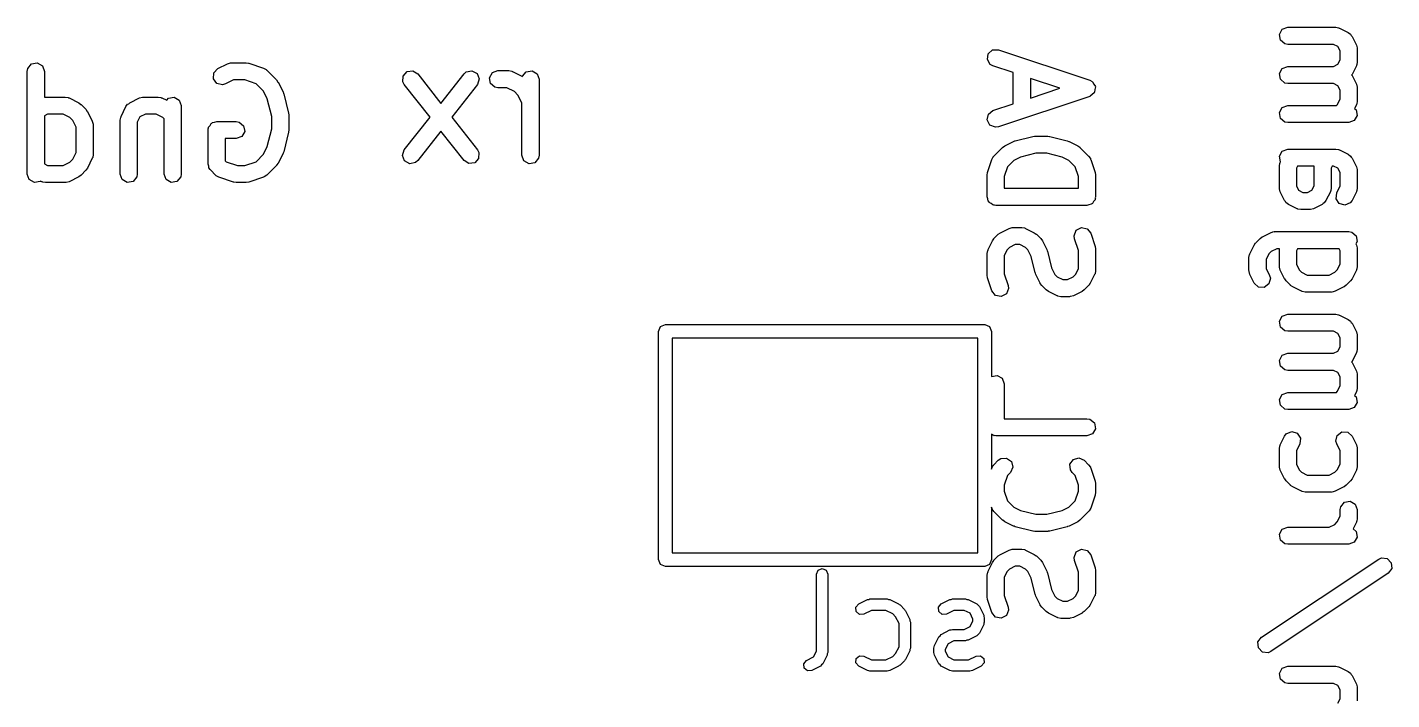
# Model space of a CAD drawing. Extents: x 128.4 to 153, y -58.4 to -34.5.
# Drawn here: x 128.37 to 140.34, y -51.79 to -45.89 of the extents above; entities that cross this region are included whole.
import ezdxf

# ---------------------------------------------------------------- set-up
doc = ezdxf.new("R2010")
doc.units = 0
doc.layers.add('BLACK', color=7, linetype='CONTINUOUS')

msp = doc.modelspace()

# ---------------------------------------------------------------- linework, layer by layer
at = {"layer": 'BLACK', "linetype": 'CONTINUOUS'}
for p, q in [((139.351, -45.9543), (139.376, -45.9099)), ((139.376, -45.9099), (139.425, -45.8923)), ((139.425, -45.8923), (139.844, -45.8923)), ((139.844, -45.8923), (139.869, -45.8968)), ((139.869, -45.8968), (139.873, -45.8997)), ((139.873, -45.8997), (139.877, -45.9002)), ((139.877, -45.9002), (139.953, -45.9383)), ((139.36, -46.0048), (139.351, -45.9543)), ((139.399, -46.0378), (139.36, -46.0048)), ((139.425, -46.0423), (139.399, -46.0378)), ((139.826, -46.0423), (139.425, -46.0423)), ((139.864, -46.0613), (139.826, -46.0423)), ((139.953, -45.9383), (139.974, -45.9538)), ((139.974, -45.9538), (139.979, -45.9641)), ((139.979, -45.9641), (139.987, -45.9719)), ((139.987, -45.9719), (140.025, -46.0481)), ((140.025, -46.0481), (140.033, -46.073)), ((136.79, -46.1746), (136.797, -46.1238)), ((136.797, -46.1238), (136.836, -46.0898)), ((136.836, -46.0898), (136.887, -46.0884)), ((136.887, -46.0884), (137.687, -46.3551)), ((139.883, -46.0993), (139.864, -46.0613)), ((139.883, -46.1782), (139.883, -46.0993)), ((140.033, -46.073), (140.032, -46.0774)), ((140.032, -46.0774), (140.033, -46.0816)), ((140.033, -46.0816), (140.033, -46.1959)), ((128.373, -46.2785), (128.377, -46.2528)), ((128.373, -47.1785), (128.373, -46.2785)), ((128.377, -46.2528), (128.41, -46.2135)), ((128.41, -46.2135), (128.461, -46.2046)), ((128.461, -46.2046), (128.505, -46.2302)), ((128.505, -46.2302), (128.523, -46.2785)), ((128.523, -46.2785), (128.523, -46.5046)), ((130.005, -46.3427), (130.008, -46.2915)), ((130.008, -46.2915), (130.043, -46.2542)), ((130.043, -46.2542), (130.129, -46.2114)), ((130.129, -46.2114), (130.154, -46.2039)), ((130.154, -46.2039), (130.158, -46.205)), ((130.158, -46.205), (130.162, -46.2035)), ((130.162, -46.2035), (130.291, -46.2035)), ((130.291, -46.2035), (130.313, -46.2073)), ((130.313, -46.2073), (130.314, -46.2073)), ((130.314, -46.2073), (130.443, -46.2502)), ((130.443, -46.2502), (130.466, -46.2626)), ((130.466, -46.2626), (130.468, -46.2664)), ((130.468, -46.2664), (130.472, -46.2683)), ((130.472, -46.2683), (130.558, -46.354)), ((131.667, -46.3192), (131.702, -46.281)), ((131.702, -46.281), (131.752, -46.2737)), ((131.752, -46.2737), (131.796, -46.3008)), ((132.202, -46.3008), (132.221, -46.2834)), ((132.221, -46.2834), (132.271, -46.2729)), ((132.271, -46.2729), (132.317, -46.2971)), ((132.425, -46.3341), (132.451, -46.2897)), ((132.451, -46.2897), (132.499, -46.2722)), ((132.499, -46.2722), (132.594, -46.2722)), ((132.594, -46.2722), (132.62, -46.2767)), ((132.62, -46.2767), (132.623, -46.2796)), ((132.623, -46.2796), (132.628, -46.2801)), ((132.628, -46.2801), (132.714, -46.3232)), ((132.714, -46.3215), (132.747, -46.2822)), ((132.747, -46.2822), (132.798, -46.2733)), ((132.798, -46.2733), (132.842, -46.2989)), ((136.816, -46.2183), (136.79, -46.1746)), ((136.839, -46.2307), (136.816, -46.2183)), ((137.017, -46.2898), (136.839, -46.2307)), ((137.017, -46.5626), (137.017, -46.2898)), ((139.351, -46.2971), (139.376, -46.2527)), ((139.376, -46.2527), (139.425, -46.2352)), ((139.425, -46.2352), (139.826, -46.2352)), ((139.826, -46.2352), (139.864, -46.2162)), ((139.864, -46.2162), (139.883, -46.1782)), ((140.025, -46.2294), (139.987, -46.3056)), ((140.026, -46.225), (140.025, -46.2294)), ((140.029, -46.2215), (140.026, -46.225)), ((140.033, -46.1959), (140.029, -46.2215)), ((130.035, -46.3839), (130.005, -46.3427)), ((130.085, -46.3958), (130.035, -46.3839)), ((130.11, -46.3884), (130.085, -46.3958)), ((130.18, -46.3535), (130.11, -46.3884)), ((130.279, -46.3535), (130.18, -46.3535)), ((130.379, -46.3869), (130.279, -46.3535)), ((130.443, -46.4515), (130.379, -46.3869)), ((130.558, -46.354), (130.571, -46.3724)), ((130.571, -46.3724), (130.572, -46.3735)), ((130.572, -46.3735), (130.615, -46.4592)), ((131.666, -46.3705), (131.667, -46.3192)), ((131.678, -46.3935), (131.666, -46.3705)), ((131.904, -46.6805), (131.678, -46.3935)), ((131.796, -46.3008), (131.999, -46.5591)), ((131.999, -46.5591), (132.202, -46.3008)), ((132.32, -46.3935), (132.094, -46.6805)), ((132.317, -46.2971), (132.336, -46.3447)), ((132.336, -46.3447), (132.32, -46.3935)), ((132.434, -46.3847), (132.425, -46.3341)), ((132.473, -46.4176), (132.434, -46.3847)), ((132.714, -46.3232), (132.714, -46.3215)), ((132.842, -46.2989), (132.86, -46.3472)), ((132.86, -46.3472), (132.86, -47.0138)), ((137.426, -46.4262), (137.167, -46.3398)), ((137.167, -46.3398), (137.167, -46.5126)), ((137.687, -46.3551), (137.71, -46.3675)), ((137.71, -46.3675), (137.711, -46.3693)), ((137.711, -46.3693), (137.713, -46.3701)), ((137.713, -46.3701), (137.724, -46.391)), ((137.724, -46.391), (137.737, -46.4112)), ((137.737, -46.4112), (137.736, -46.4133)), ((139.36, -46.3477), (139.351, -46.2971)), ((139.399, -46.3806), (139.36, -46.3477)), ((139.425, -46.3852), (139.399, -46.3806)), ((139.826, -46.3852), (139.425, -46.3852)), ((139.864, -46.4042), (139.826, -46.3852)), ((139.883, -46.4422), (139.864, -46.4042)), ((139.987, -46.3056), (139.983, -46.311)), ((139.983, -46.311), (139.987, -46.3147)), ((139.987, -46.3147), (140.025, -46.3909)), ((140.025, -46.3909), (140.033, -46.4159)), ((128.523, -46.5046), (128.525, -46.5039)), ((128.525, -46.5039), (128.529, -46.505)), ((128.529, -46.505), (128.534, -46.5035)), ((128.534, -46.5035), (128.705, -46.5035)), ((128.705, -46.5035), (128.731, -46.508)), ((128.731, -46.508), (128.734, -46.5109)), ((128.734, -46.5109), (128.739, -46.5114)), ((128.739, -46.5114), (128.824, -46.5542)), ((129.271, -46.5542), (129.357, -46.5114)), ((129.357, -46.5114), (129.382, -46.5039)), ((129.382, -46.5039), (129.386, -46.505)), ((129.386, -46.505), (129.391, -46.5035)), ((129.391, -46.5035), (129.519, -46.5035)), ((129.519, -46.5035), (129.545, -46.508)), ((129.545, -46.508), (129.548, -46.5109)), ((129.548, -46.5109), (129.553, -46.5114)), ((129.553, -46.5114), (129.595, -46.5323)), ((129.595, -46.5323), (129.61, -46.5135)), ((129.61, -46.5135), (129.661, -46.5046)), ((129.661, -46.5046), (129.705, -46.5302)), ((129.705, -46.5302), (129.723, -46.5785)), ((130.477, -46.5189), (130.443, -46.4515)), ((130.516, -46.6734), (130.477, -46.5189)), ((130.615, -46.4592), (130.619, -46.4716)), ((130.619, -46.4716), (130.621, -46.4746)), ((130.621, -46.4746), (130.663, -46.646)), ((132.499, -46.4222), (132.473, -46.4176)), ((132.576, -46.4222), (132.499, -46.4222)), ((132.645, -46.4564), (132.576, -46.4222)), ((132.675, -46.4868), (132.645, -46.4564)), ((132.71, -46.5553), (132.675, -46.4868)), ((137.687, -46.4974), (136.887, -46.764)), ((137.167, -46.5126), (137.426, -46.4262)), ((137.689, -46.496), (137.687, -46.4974)), ((137.691, -46.496), (137.689, -46.496)), ((137.708, -46.4802), (137.691, -46.496)), ((137.727, -46.4655), (137.708, -46.4802)), ((137.729, -46.4619), (137.727, -46.4634)), ((137.727, -46.4634), (137.727, -46.4655)), ((137.733, -46.4385), (137.729, -46.4619)), ((137.737, -46.4152), (137.733, -46.4385)), ((137.736, -46.4133), (137.737, -46.4152)), ((139.858, -46.5705), (139.883, -46.521)), ((139.883, -46.521), (139.883, -46.4422)), ((140.033, -46.4159), (140.032, -46.4202)), ((140.032, -46.4202), (140.033, -46.4245)), ((140.033, -46.4245), (140.033, -46.5387)), ((128.824, -46.5542), (128.842, -46.5676)), ((128.842, -46.5676), (128.844, -46.5683)), ((128.844, -46.5683), (128.887, -46.6111)), ((128.887, -46.6111), (128.899, -46.6295)), ((128.899, -46.6295), (128.901, -46.6306)), ((128.901, -46.6306), (128.943, -46.7163)), ((129.195, -46.6735), (129.238, -46.5878)), ((129.238, -46.5878), (129.253, -46.5669)), ((129.253, -46.5669), (129.264, -46.5624)), ((129.264, -46.5624), (129.271, -46.5542)), ((129.723, -46.5785), (129.723, -47.1785)), ((130.663, -46.646), (130.665, -46.6609)), ((132.71, -47.0138), (132.71, -46.5553)), ((136.799, -46.6536), (136.839, -46.6217)), ((136.839, -46.6217), (137.017, -46.5626)), ((139.351, -46.64), (139.376, -46.5956)), ((139.36, -46.6905), (139.351, -46.64)), ((139.376, -46.5956), (139.425, -46.578)), ((139.425, -46.578), (139.851, -46.578)), ((139.851, -46.578), (139.858, -46.5705)), ((140.025, -46.5723), (140.009, -46.604)), ((140.009, -46.604), (140.023, -46.6155)), ((140.023, -46.6155), (140.032, -46.6661)), ((140.026, -46.5678), (140.025, -46.5723)), ((140.029, -46.5644), (140.026, -46.5678)), ((140.033, -46.5387), (140.029, -46.5644)), ((128.551, -46.6535), (128.523, -46.6677)), ((128.523, -46.6677), (128.523, -47.0892)), ((128.687, -46.6535), (128.551, -46.6535)), ((128.746, -46.683), (128.687, -46.6535)), ((128.772, -46.7086), (128.746, -46.683)), ((128.801, -46.7676), (128.772, -46.7086)), ((128.801, -46.9893), (128.801, -46.7676)), ((128.943, -46.7163), (128.951, -46.7413)), ((128.951, -46.7413), (128.95, -46.7457)), ((128.95, -46.7457), (128.951, -46.7499)), ((128.951, -46.7499), (128.951, -47.007)), ((129.187, -46.707), (129.192, -46.6814)), ((129.187, -47.1785), (129.187, -46.707)), ((129.192, -46.6814), (129.195, -46.6779)), ((129.195, -46.6779), (129.195, -46.6735)), ((129.361, -46.6772), (129.337, -46.7247)), ((129.337, -46.7247), (129.337, -47.1785)), ((129.408, -46.6535), (129.361, -46.6772)), ((129.502, -46.6535), (129.408, -46.6535)), ((129.561, -46.683), (129.502, -46.6535)), ((129.573, -46.6952), (129.561, -46.683)), ((129.573, -47.1785), (129.573, -46.6952)), ((129.961, -46.7768), (129.963, -46.7671)), ((129.963, -46.7671), (129.976, -46.7522)), ((129.976, -46.7522), (129.985, -46.7353)), ((129.985, -46.7353), (129.992, -46.733)), ((129.992, -46.733), (129.996, -46.7278)), ((129.996, -46.7278), (130.015, -46.7244)), ((130.015, -46.7244), (130.034, -46.7177)), ((130.034, -46.7177), (130.205, -46.7177)), ((130.205, -46.7177), (130.231, -46.7223)), ((130.231, -46.7223), (130.27, -46.7552)), ((130.27, -46.7552), (130.279, -46.8058)), ((130.516, -46.7835), (130.516, -46.6734)), ((130.665, -46.6609), (130.666, -46.6642)), ((130.666, -46.6642), (130.666, -46.7927)), ((131.678, -46.9675), (131.904, -46.6805)), ((132.094, -46.6805), (132.32, -46.9675)), ((136.789, -46.7039), (136.799, -46.6536)), ((136.813, -46.749), (136.789, -46.7039)), ((136.861, -46.7679), (136.813, -46.749)), ((136.887, -46.764), (136.861, -46.7679)), ((139.399, -46.7235), (139.36, -46.6905)), ((139.425, -46.728), (139.399, -46.7235)), ((139.958, -46.728), (139.425, -46.728)), ((140.006, -46.7105), (139.958, -46.728)), ((140.032, -46.6661), (140.006, -46.7105)), ((129.959, -46.7927), (129.96, -46.783)), ((129.959, -47.0927), (129.959, -46.7927)), ((129.96, -46.7797), (129.961, -46.7768)), ((129.96, -46.783), (129.96, -46.7797)), ((130.205, -46.8677), (130.109, -46.8677)), ((130.109, -46.8677), (130.109, -47.0617)), ((130.253, -46.8502), (130.205, -46.8677)), ((130.279, -46.8058), (130.253, -46.8502)), ((130.477, -46.938), (130.516, -46.7835)), ((130.663, -46.8109), (130.621, -46.9824)), ((130.666, -46.7927), (130.663, -46.8075)), ((130.663, -46.8075), (130.663, -46.8109)), ((131.999, -46.8019), (131.796, -47.0602)), ((132.202, -47.0602), (131.999, -46.8019)), ((137.02, -46.8925), (137.032, -46.8888)), ((137.032, -46.8888), (137.035, -46.8868)), ((137.035, -46.8868), (137.188, -46.8487)), ((137.188, -46.8487), (137.203, -46.8476)), ((137.203, -46.8476), (137.206, -46.8465)), ((137.206, -46.8465), (137.32, -46.8465)), ((137.32, -46.8465), (137.335, -46.8491)), ((137.335, -46.8491), (137.338, -46.8487)), ((137.338, -46.8487), (137.491, -46.8868)), ((137.491, -46.8868), (137.503, -46.8921)), ((128.772, -47.0483), (128.801, -46.9893)), ((128.951, -47.007), (128.947, -47.0327)), ((130.379, -47.07), (130.443, -47.0055)), ((130.443, -47.0055), (130.477, -46.938)), ((130.615, -46.9977), (130.572, -47.0834)), ((130.621, -46.9824), (130.615, -46.9942)), ((130.615, -46.9942), (130.615, -46.9977)), ((131.662, -47.0162), (131.678, -46.9675)), ((132.32, -46.9675), (132.332, -46.9904)), ((132.332, -46.9904), (132.33, -47.0417)), ((136.848, -47.0208), (136.924, -46.9446)), ((136.924, -46.9446), (136.943, -46.9318)), ((136.943, -46.9318), (136.944, -46.9306)), ((136.944, -46.9306), (137.02, -46.8925)), ((137.215, -46.9965), (137.08, -47.0303)), ((137.311, -46.9965), (137.215, -46.9965)), ((137.446, -47.0303), (137.311, -46.9965)), ((137.503, -46.8921), (137.506, -46.8925)), ((137.506, -46.8925), (137.582, -46.9306)), ((137.582, -46.9306), (137.6, -46.9439)), ((137.6, -46.9439), (137.602, -46.9446)), ((137.602, -46.9446), (137.678, -47.0208)), ((139.351, -47.021), (139.376, -46.9765)), ((139.376, -46.9765), (139.425, -46.959)), ((139.425, -46.959), (139.844, -46.959)), ((139.844, -46.959), (139.869, -46.9635)), ((139.869, -46.9635), (139.873, -46.9664)), ((139.873, -46.9664), (139.877, -46.9669)), ((139.877, -46.9669), (139.953, -47.005)), ((139.953, -47.005), (139.974, -47.0205)), ((128.523, -47.0892), (128.551, -47.1035)), ((128.551, -47.1035), (128.687, -47.1035)), ((128.687, -47.1035), (128.746, -47.074)), ((128.746, -47.074), (128.772, -47.0483)), ((128.901, -47.1263), (128.887, -47.1443)), ((128.943, -47.0406), (128.901, -47.1263)), ((128.944, -47.0361), (128.943, -47.0406)), ((128.947, -47.0327), (128.944, -47.0361)), ((129.964, -47.1081), (129.959, -47.0927)), ((129.966, -47.1244), (129.964, -47.1081)), ((129.975, -47.1379), (129.966, -47.1244)), ((130.109, -47.0617), (130.117, -47.07)), ((130.117, -47.07), (130.217, -47.1035)), ((130.217, -47.1035), (130.279, -47.1035)), ((130.279, -47.1035), (130.379, -47.07)), ((130.558, -47.1029), (130.472, -47.1886)), ((130.559, -47.1014), (130.558, -47.1029)), ((130.572, -47.0834), (130.559, -47.1014)), ((131.681, -47.0639), (131.662, -47.0162)), ((131.726, -47.0881), (131.681, -47.0639)), ((131.777, -47.0775), (131.726, -47.0881)), ((131.796, -47.0602), (131.777, -47.0775)), ((132.245, -47.0872), (132.202, -47.0602)), ((132.296, -47.0799), (132.245, -47.0872)), ((132.33, -47.0417), (132.296, -47.0799)), ((132.727, -47.062), (132.71, -47.0138)), ((132.772, -47.0877), (132.727, -47.062)), ((132.822, -47.0788), (132.772, -47.0877)), ((132.855, -47.0395), (132.822, -47.0788)), ((132.86, -47.0138), (132.855, -47.0395)), ((136.792, -47.1644), (136.83, -47.0501)), ((136.83, -47.0501), (136.842, -47.0272)), ((136.842, -47.0272), (136.846, -47.0249)), ((136.846, -47.0249), (136.848, -47.0208)), ((136.967, -47.1143), (136.938, -47.2003)), ((137.022, -47.0593), (136.967, -47.1143)), ((137.08, -47.0303), (137.022, -47.0593)), ((137.504, -47.0593), (137.446, -47.0303)), ((137.559, -47.1143), (137.504, -47.0593)), ((137.588, -47.2003), (137.559, -47.1143)), ((137.678, -47.0208), (137.693, -47.0421)), ((137.693, -47.0421), (137.693, -47.0466)), ((137.693, -47.0466), (137.696, -47.0501)), ((137.696, -47.0501), (137.734, -47.1644)), ((139.35, -47.1102), (139.354, -47.0845)), ((139.35, -47.3006), (139.35, -47.1102)), ((139.36, -47.0715), (139.351, -47.021)), ((139.354, -47.0845), (139.357, -47.0811)), ((139.357, -47.0811), (139.358, -47.0766)), ((139.358, -47.0766), (139.36, -47.0717)), ((139.36, -47.0717), (139.36, -47.0715)), ((139.509, -47.109), (139.5, -47.1279)), ((139.5, -47.1279), (139.5, -47.2829)), ((139.655, -47.109), (139.509, -47.109)), ((139.654, -47.1102), (139.655, -47.109)), ((139.654, -47.2829), (139.654, -47.1102)), ((139.814, -47.109), (139.804, -47.1279)), ((139.804, -47.1279), (139.804, -47.3006)), ((139.826, -47.109), (139.814, -47.109)), ((139.864, -47.128), (139.826, -47.109)), ((139.883, -47.166), (139.864, -47.128)), ((139.974, -47.0205), (139.979, -47.0308)), ((139.979, -47.0308), (139.987, -47.0385)), ((139.987, -47.0385), (140.025, -47.1147)), ((140.025, -47.1147), (140.033, -47.1397)), ((128.39, -47.2267), (128.373, -47.1785)), ((128.435, -47.2523), (128.39, -47.2267)), ((128.485, -47.2434), (128.435, -47.2523)), ((128.488, -47.2397), (128.485, -47.2434)), ((128.5, -47.2455), (128.488, -47.2397)), ((128.504, -47.2461), (128.5, -47.2455)), ((128.508, -47.2489), (128.504, -47.2461)), ((128.534, -47.2535), (128.508, -47.2489)), ((128.739, -47.2455), (128.714, -47.253)), ((128.824, -47.2027), (128.739, -47.2455)), ((128.825, -47.2015), (128.824, -47.2027)), ((128.844, -47.1886), (128.825, -47.2015)), ((128.887, -47.1458), (128.844, -47.1886)), ((128.887, -47.1443), (128.887, -47.1458)), ((129.205, -47.2267), (129.187, -47.1785)), ((129.249, -47.2523), (129.205, -47.2267)), ((129.3, -47.2434), (129.249, -47.2523)), ((129.333, -47.2041), (129.3, -47.2434)), ((129.337, -47.1785), (129.333, -47.2041)), ((129.59, -47.2267), (129.573, -47.1785)), ((129.635, -47.2523), (129.59, -47.2267)), ((129.685, -47.2434), (129.635, -47.2523)), ((129.718, -47.2041), (129.685, -47.2434)), ((129.723, -47.1785), (129.718, -47.2041)), ((129.976, -47.141), (129.975, -47.1379)), ((129.978, -47.142), (129.976, -47.141)), ((129.981, -47.1458), (129.978, -47.142)), ((130.023, -47.1886), (129.981, -47.1458)), ((130.027, -47.1905), (130.023, -47.1886)), ((130.03, -47.1943), (130.027, -47.1905)), ((130.053, -47.2068), (130.03, -47.1943)), ((130.181, -47.2496), (130.053, -47.2068)), ((130.183, -47.2496), (130.181, -47.2496)), ((130.205, -47.2535), (130.183, -47.2496)), ((130.314, -47.2496), (130.292, -47.2529)), ((130.443, -47.2068), (130.314, -47.2496)), ((130.446, -47.204), (130.443, -47.2068)), ((130.451, -47.2036), (130.446, -47.204)), ((130.472, -47.1886), (130.451, -47.2036)), ((136.788, -47.1881), (136.792, -47.166)), ((136.788, -47.3786), (136.788, -47.1881)), ((136.792, -47.166), (136.792, -47.1644)), ((136.938, -47.2003), (136.938, -47.3036)), ((137.588, -47.3036), (137.588, -47.2003)), ((137.734, -47.1644), (137.738, -47.1866)), ((137.738, -47.1866), (137.738, -47.1881)), ((137.738, -47.1881), (137.738, -47.3786)), ((139.883, -47.2829), (139.883, -47.166)), ((140.033, -47.1397), (140.032, -47.1441)), ((140.032, -47.1441), (140.033, -47.1483)), ((140.033, -47.1483), (140.033, -47.3006)), ((128.705, -47.2535), (128.534, -47.2535)), ((128.709, -47.2519), (128.705, -47.2535)), ((128.714, -47.253), (128.709, -47.2519)), ((130.291, -47.2535), (130.205, -47.2535)), ((130.292, -47.2529), (130.291, -47.2535)), ((136.938, -47.3036), (137.588, -47.3036)), ((139.351, -47.3049), (139.35, -47.3006)), ((139.35, -47.3092), (139.351, -47.3049)), ((139.358, -47.3342), (139.35, -47.3092)), ((139.396, -47.4104), (139.358, -47.3342)), ((139.5, -47.2829), (139.519, -47.3209)), ((139.519, -47.3209), (139.557, -47.3399)), ((139.557, -47.3399), (139.597, -47.3399)), ((139.597, -47.3399), (139.635, -47.3209)), ((139.635, -47.3209), (139.654, -47.2829)), ((139.797, -47.3342), (139.758, -47.4104)), ((139.8, -47.3263), (139.797, -47.3297)), ((139.797, -47.3297), (139.797, -47.3342)), ((139.804, -47.3006), (139.8, -47.3263)), ((139.847, -47.3943), (139.853, -47.3433)), ((139.853, -47.3433), (139.883, -47.2829)), ((140.025, -47.3342), (139.987, -47.4104)), ((140.026, -47.3297), (140.025, -47.3342)), ((140.029, -47.3263), (140.026, -47.3297)), ((140.033, -47.3006), (140.029, -47.3263)), ((136.795, -47.3969), (136.788, -47.3786)), ((136.798, -47.4161), (136.795, -47.3969)), ((136.803, -47.4204), (136.798, -47.4161)), ((136.806, -47.4268), (136.803, -47.4204)), ((136.823, -47.4365), (136.806, -47.4268)), ((136.837, -47.4491), (136.823, -47.4365)), ((136.847, -47.4508), (136.837, -47.4491)), ((136.85, -47.4525), (136.847, -47.4508)), ((136.853, -47.4519), (136.85, -47.4525)), ((136.863, -47.4536), (136.853, -47.4519)), ((137.663, -47.4536), (136.863, -47.4536)), ((137.681, -47.4469), (137.663, -47.4536)), ((137.701, -47.4436), (137.681, -47.4469)), ((137.705, -47.4384), (137.701, -47.4436)), ((137.711, -47.4361), (137.705, -47.4384)), ((137.721, -47.4192), (137.711, -47.4361)), ((137.734, -47.4043), (137.721, -47.4192)), ((137.735, -47.3945), (137.734, -47.4043)), ((137.737, -47.3916), (137.735, -47.3945)), ((137.738, -47.3786), (137.736, -47.3883)), ((137.736, -47.3883), (137.737, -47.3916)), ((139.404, -47.4181), (139.396, -47.4104)), ((139.408, -47.4284), (139.404, -47.4181)), ((139.429, -47.4439), (139.408, -47.4284)), ((139.505, -47.482), (139.429, -47.4439)), ((139.51, -47.4825), (139.505, -47.482)), ((139.513, -47.4854), (139.51, -47.4825)), ((139.539, -47.4899), (139.513, -47.4854)), ((139.619, -47.4884), (139.615, -47.4899)), ((139.624, -47.4894), (139.619, -47.4884)), ((139.649, -47.482), (139.624, -47.4894)), ((139.725, -47.4439), (139.649, -47.482)), ((139.733, -47.4358), (139.725, -47.4439)), ((139.743, -47.4313), (139.733, -47.4358)), ((139.758, -47.4104), (139.743, -47.4313)), ((139.875, -47.4371), (139.847, -47.3943)), ((139.924, -47.4517), (139.875, -47.4371)), ((139.972, -47.4313), (139.924, -47.4517)), ((139.987, -47.4104), (139.972, -47.4313)), ((139.615, -47.4899), (139.539, -47.4899)), ((136.848, -47.7446), (136.886, -47.7065)), ((136.886, -47.7065), (136.905, -47.6937)), ((136.905, -47.6937), (136.906, -47.6925)), ((136.906, -47.6925), (136.982, -47.6544)), ((136.982, -47.6544), (137.007, -47.6469)), ((137.007, -47.6469), (137.011, -47.648)), ((137.011, -47.648), (137.015, -47.6465)), ((137.015, -47.6465), (137.092, -47.6465)), ((137.092, -47.6465), (137.117, -47.651)), ((137.117, -47.651), (137.121, -47.6539)), ((137.121, -47.6539), (137.125, -47.6544)), ((137.125, -47.6544), (137.201, -47.6925)), ((137.201, -47.6925), (137.219, -47.7058)), ((137.219, -47.7058), (137.221, -47.7065)), ((137.221, -47.7065), (137.259, -47.7446)), ((137.55, -47.7194), (137.569, -47.6717)), ((137.554, -47.7452), (137.55, -47.7194)), ((137.569, -47.6717), (137.614, -47.6473)), ((137.614, -47.6473), (137.664, -47.6576)), ((137.664, -47.6576), (137.696, -47.6977)), ((137.696, -47.6977), (137.734, -47.812)), ((139.201, -47.7288), (139.277, -47.6907)), ((139.277, -47.6907), (139.302, -47.6833)), ((139.302, -47.6833), (139.306, -47.6843)), ((139.306, -47.6843), (139.31, -47.6828)), ((139.31, -47.6828), (139.958, -47.6828)), ((139.958, -47.6828), (139.984, -47.6873)), ((139.984, -47.6873), (140.023, -47.7203)), ((140.023, -47.7203), (140.032, -47.7708)), ((136.793, -47.8482), (136.796, -47.8447)), ((136.796, -47.8403), (136.834, -47.7641)), ((136.796, -47.8447), (136.796, -47.8403)), ((136.834, -47.7641), (136.847, -47.7461)), ((136.847, -47.7461), (136.848, -47.7446)), ((136.963, -47.8421), (136.938, -47.8915)), ((136.984, -47.8212), (136.963, -47.8421)), ((137.033, -47.7965), (136.984, -47.8212)), ((137.074, -47.7965), (137.033, -47.7965)), ((137.123, -47.8212), (137.074, -47.7965)), ((137.144, -47.8421), (137.123, -47.8212)), ((137.173, -47.9), (137.144, -47.8421)), ((137.259, -47.7446), (137.272, -47.763)), ((137.272, -47.763), (137.273, -47.7641)), ((137.273, -47.7641), (137.311, -47.8403)), ((137.311, -47.8403), (137.315, -47.8527)), ((137.588, -47.8479), (137.554, -47.7452)), ((137.588, -48.0085), (137.588, -47.8479)), ((137.734, -47.812), (137.738, -47.8342)), ((137.738, -47.8342), (137.738, -47.8357)), ((137.738, -47.8357), (137.738, -48.0262)), ((139.091, -47.8766), (139.129, -47.8004)), ((139.129, -47.8004), (139.142, -47.7824)), ((139.142, -47.7824), (139.143, -47.7809)), ((139.143, -47.7809), (139.181, -47.7429)), ((139.181, -47.7429), (139.2, -47.73)), ((139.2, -47.73), (139.201, -47.7288)), ((139.328, -47.8328), (139.279, -47.8575)), ((139.35, -47.8328), (139.328, -47.8328)), ((139.35, -47.834), (139.35, -47.8328)), ((139.35, -47.9864), (139.35, -47.834)), ((139.509, -47.8328), (139.5, -47.8517)), ((139.874, -47.8328), (139.509, -47.8328)), ((139.883, -47.8517), (139.874, -47.8328)), ((140.032, -47.7708), (140.02, -47.7909)), ((140.02, -47.7909), (140.025, -47.8004)), ((140.025, -47.8004), (140.033, -47.8254)), ((140.033, -47.8254), (140.032, -47.8298)), ((140.032, -47.8298), (140.033, -47.834)), ((140.033, -47.834), (140.033, -47.9864)), ((136.788, -47.8738), (136.793, -47.8482)), ((136.788, -48.0643), (136.788, -47.8738)), ((136.938, -47.8915), (136.938, -48.0521)), ((137.209, -48.0444), (137.173, -47.9)), ((137.315, -47.8527), (137.317, -47.8556)), ((137.317, -47.8556), (137.353, -48)), ((139.083, -47.9102), (139.088, -47.8845)), ((139.083, -48.0245), (139.083, -47.9102)), ((139.088, -47.8845), (139.09, -47.8811)), ((139.09, -47.8811), (139.091, -47.8766)), ((139.258, -47.8784), (139.233, -47.9279)), ((139.233, -47.9279), (139.233, -48.0068)), ((139.279, -47.8575), (139.258, -47.8784)), ((139.5, -47.8517), (139.5, -47.9687)), ((139.883, -47.9687), (139.883, -47.8517)), ((136.789, -48.0659), (136.788, -48.0643)), ((136.792, -48.088), (136.789, -48.0659)), ((136.938, -48.0521), (136.972, -48.1549)), ((137.211, -48.0474), (137.209, -48.0444)), ((137.215, -48.0598), (137.211, -48.0474)), ((137.253, -48.136), (137.215, -48.0598)), ((137.353, -48), (137.382, -48.058)), ((137.382, -48.058), (137.403, -48.0789)), ((137.403, -48.0789), (137.452, -48.1036)), ((137.493, -48.1036), (137.542, -48.0789)), ((137.542, -48.0789), (137.563, -48.058)), ((137.563, -48.058), (137.588, -48.0085)), ((137.73, -48.0598), (137.692, -48.136)), ((137.731, -48.0553), (137.73, -48.0598)), ((137.734, -48.0519), (137.731, -48.0553)), ((137.738, -48.0262), (137.734, -48.0519)), ((139.085, -48.0287), (139.083, -48.0245)), ((139.084, -48.033), (139.085, -48.0287)), ((139.091, -48.058), (139.084, -48.033)), ((139.129, -48.1342), (139.091, -48.058)), ((139.233, -48.0068), (139.263, -48.0671)), ((139.263, -48.0671), (139.271, -48.0921)), ((139.351, -47.9906), (139.35, -47.9864)), ((139.35, -47.9949), (139.351, -47.9906)), ((139.358, -48.0199), (139.35, -47.9949)), ((139.396, -48.0961), (139.358, -48.0199)), ((139.5, -47.9687), (139.524, -48.0181)), ((139.524, -48.0181), (139.545, -48.039)), ((139.545, -48.039), (139.595, -48.0637)), ((139.595, -48.0637), (139.788, -48.0637)), ((139.788, -48.0637), (139.837, -48.039)), ((139.837, -48.039), (139.858, -48.0181)), ((139.858, -48.0181), (139.883, -47.9687)), ((140.025, -48.0199), (139.987, -48.0961)), ((140.026, -48.0155), (140.025, -48.0199)), ((140.029, -48.012), (140.026, -48.0155)), ((140.033, -47.9864), (140.029, -48.012)), ((136.83, -48.2023), (136.792, -48.088)), ((136.862, -48.2425), (136.83, -48.2023)), ((136.976, -48.1806), (136.957, -48.2284)), ((136.972, -48.1549), (136.976, -48.1806)), ((137.254, -48.1371), (137.253, -48.136)), ((137.267, -48.1554), (137.254, -48.1371)), ((137.305, -48.1935), (137.267, -48.1554)), ((137.307, -48.1942), (137.305, -48.1935)), ((137.325, -48.2076), (137.307, -48.1942)), ((137.452, -48.1036), (137.493, -48.1036)), ((137.622, -48.2064), (137.62, -48.2076)), ((137.64, -48.1935), (137.622, -48.2064)), ((137.678, -48.1554), (137.64, -48.1935)), ((137.679, -48.154), (137.678, -48.1554)), ((137.692, -48.136), (137.679, -48.154)), ((139.166, -48.1695), (139.129, -48.1342)), ((139.218, -48.1725), (139.166, -48.1695)), ((139.259, -48.142), (139.218, -48.1725)), ((139.271, -48.0921), (139.259, -48.142)), ((139.397, -48.0972), (139.396, -48.0961)), ((139.41, -48.1156), (139.397, -48.0972)), ((139.448, -48.1537), (139.41, -48.1156)), ((139.449, -48.1544), (139.448, -48.1537)), ((139.467, -48.1677), (139.449, -48.1544)), ((139.544, -48.2058), (139.467, -48.1677)), ((139.548, -48.2063), (139.544, -48.2058)), ((139.551, -48.2092), (139.548, -48.2063)), ((139.839, -48.2058), (139.814, -48.2133)), ((139.915, -48.1677), (139.839, -48.2058)), ((139.917, -48.1665), (139.915, -48.1677)), ((139.935, -48.1537), (139.917, -48.1665)), ((139.973, -48.1156), (139.935, -48.1537)), ((139.974, -48.1141), (139.973, -48.1156)), ((139.987, -48.0961), (139.974, -48.1141)), ((136.912, -48.2528), (136.862, -48.2425)), ((136.957, -48.2284), (136.912, -48.2528)), ((137.401, -48.2457), (137.325, -48.2076)), ((137.405, -48.2462), (137.401, -48.2457)), ((137.409, -48.2491), (137.405, -48.2462)), ((137.435, -48.2536), (137.409, -48.2491)), ((137.511, -48.2536), (137.435, -48.2536)), ((137.515, -48.2521), (137.511, -48.2536)), ((137.519, -48.2531), (137.515, -48.2521)), ((137.544, -48.2457), (137.519, -48.2531)), ((137.62, -48.2076), (137.544, -48.2457)), ((139.577, -48.2137), (139.551, -48.2092)), ((139.806, -48.2137), (139.577, -48.2137)), ((139.81, -48.2122), (139.806, -48.2137)), ((139.814, -48.2133), (139.81, -48.2122)), ((139.351, -48.4686), (139.376, -48.4241)), ((139.376, -48.4241), (139.425, -48.4066)), ((139.425, -48.4066), (139.844, -48.4066)), ((139.844, -48.4066), (139.869, -48.4111)), ((139.869, -48.4111), (139.873, -48.414)), ((139.873, -48.414), (139.877, -48.4145)), ((139.877, -48.4145), (139.953, -48.4526)), ((133.907, -48.557), (133.925, -48.5146)), ((133.907, -50.557), (133.907, -48.557)), ((133.925, -48.5146), (133.967, -48.497)), ((133.967, -48.497), (136.767, -48.497)), ((136.767, -48.497), (136.809, -48.5146)), ((136.809, -48.5146), (136.827, -48.557)), ((136.827, -48.557), (136.827, -48.9515)), ((139.36, -48.5191), (139.351, -48.4686)), ((139.399, -48.5521), (139.36, -48.5191)), ((139.425, -48.5566), (139.399, -48.5521)), ((139.826, -48.5566), (139.425, -48.5566)), ((139.864, -48.5756), (139.826, -48.5566)), ((139.953, -48.4526), (139.974, -48.4681)), ((139.974, -48.4681), (139.979, -48.4784)), ((139.979, -48.4784), (139.987, -48.4862)), ((139.987, -48.4862), (140.025, -48.5623)), ((140.025, -48.5623), (140.033, -48.5873)), ((134.027, -48.617), (134.027, -50.497)), ((136.707, -48.617), (134.027, -48.617)), ((136.707, -50.497), (136.707, -48.617)), ((139.883, -48.6136), (139.864, -48.5756)), ((139.883, -48.6925), (139.883, -48.6136)), ((140.033, -48.5873), (140.032, -48.5917)), ((140.032, -48.5917), (140.033, -48.5959)), ((140.033, -48.5959), (140.033, -48.7102)), ((139.351, -48.8114), (139.376, -48.767)), ((139.376, -48.767), (139.425, -48.7495)), ((139.425, -48.7495), (139.826, -48.7495)), ((139.826, -48.7495), (139.864, -48.7305)), ((139.864, -48.7305), (139.883, -48.6925)), ((140.025, -48.7437), (139.987, -48.8199)), ((140.026, -48.7393), (140.025, -48.7437)), ((140.029, -48.7358), (140.026, -48.7393)), ((140.033, -48.7102), (140.029, -48.7358)), ((139.36, -48.862), (139.351, -48.8114)), ((139.399, -48.8949), (139.36, -48.862)), ((139.425, -48.8995), (139.399, -48.8949)), ((139.826, -48.8995), (139.425, -48.8995)), ((139.864, -48.9185), (139.826, -48.8995)), ((139.883, -48.9564), (139.864, -48.9185)), ((139.987, -48.8199), (139.983, -48.8253)), ((139.983, -48.8253), (139.987, -48.829)), ((139.987, -48.829), (140.025, -48.9052)), ((140.025, -48.9052), (140.033, -48.9302)), ((136.827, -48.9515), (136.876, -48.9428)), ((136.876, -48.9428), (136.921, -48.9685)), ((136.921, -48.9685), (136.938, -49.0167)), ((136.938, -49.0167), (136.938, -49.3226)), ((139.858, -49.0848), (139.883, -49.0353)), ((139.883, -49.0353), (139.883, -48.9564)), ((140.033, -48.9302), (140.032, -48.9345)), ((140.032, -48.9345), (140.033, -48.9387)), ((140.033, -48.9387), (140.033, -49.053)), ((139.351, -49.1543), (139.376, -49.1099)), ((139.36, -49.2048), (139.351, -49.1543)), ((139.376, -49.1099), (139.425, -49.0923)), ((139.425, -49.0923), (139.851, -49.0923)), ((139.851, -49.0923), (139.858, -49.0848)), ((140.025, -49.0866), (140.009, -49.1183)), ((140.009, -49.1183), (140.023, -49.1298)), ((140.023, -49.1298), (140.032, -49.1803)), ((140.026, -49.0821), (140.025, -49.0866)), ((140.029, -49.0787), (140.026, -49.0821)), ((140.033, -49.053), (140.029, -49.0787)), ((139.399, -49.2378), (139.36, -49.2048)), ((139.425, -49.2423), (139.399, -49.2378)), ((139.958, -49.2423), (139.425, -49.2423)), ((140.006, -49.2248), (139.958, -49.2423)), ((140.032, -49.1803), (140.006, -49.2248)), ((136.938, -49.3226), (137.663, -49.3226)), ((137.663, -49.3226), (137.689, -49.3272)), ((137.689, -49.3272), (137.728, -49.3601)), ((137.728, -49.3601), (137.737, -49.4107)), ((136.837, -49.4681), (136.827, -49.4594)), ((136.827, -49.4594), (136.827, -49.764)), ((136.847, -49.4698), (136.837, -49.4681)), ((136.85, -49.4715), (136.847, -49.4698)), ((136.853, -49.4709), (136.85, -49.4715)), ((136.863, -49.4726), (136.853, -49.4709)), ((137.663, -49.4726), (136.863, -49.4726)), ((137.711, -49.4551), (137.663, -49.4726)), ((137.737, -49.4107), (137.711, -49.4551)), ((139.358, -49.5528), (139.396, -49.4766)), ((139.396, -49.4766), (139.411, -49.4557)), ((139.411, -49.4557), (139.458, -49.4353)), ((139.458, -49.4353), (139.507, -49.4499)), ((139.507, -49.4499), (139.536, -49.4927)), ((139.536, -49.4927), (139.53, -49.5437)), ((139.845, -49.5187), (139.857, -49.4688)), ((139.853, -49.5437), (139.845, -49.5187)), ((139.857, -49.4688), (139.899, -49.4383)), ((139.899, -49.4383), (139.95, -49.4414)), ((139.95, -49.4414), (139.987, -49.4766)), ((139.987, -49.4766), (140.025, -49.5528)), ((139.35, -49.5864), (139.354, -49.5607)), ((139.35, -49.7387), (139.35, -49.5864)), ((139.354, -49.5607), (139.357, -49.5573)), ((139.357, -49.5573), (139.358, -49.5528)), ((139.53, -49.5437), (139.5, -49.6041)), ((139.5, -49.6041), (139.5, -49.721)), ((139.883, -49.6041), (139.853, -49.5437)), ((139.883, -49.721), (139.883, -49.6041)), ((140.025, -49.5528), (140.033, -49.5778)), ((140.033, -49.5778), (140.032, -49.5821)), ((140.032, -49.5821), (140.033, -49.5864)), ((140.033, -49.5864), (140.033, -49.7387)), ((136.827, -49.764), (136.83, -49.7549)), ((136.83, -49.7549), (136.842, -49.732)), ((136.842, -49.732), (136.846, -49.7296)), ((136.846, -49.7296), (136.848, -49.7256)), ((136.848, -49.7256), (136.886, -49.6875)), ((136.886, -49.6875), (136.908, -49.6725)), ((136.908, -49.6725), (136.959, -49.6681)), ((136.959, -49.6681), (137.001, -49.6975)), ((137.014, -49.747), (136.992, -49.7935)), ((137.001, -49.6975), (137.014, -49.747)), ((137.514, -49.7211), (137.544, -49.6791)), ((137.519, -49.7722), (137.514, -49.7211)), ((137.544, -49.6791), (137.593, -49.6658)), ((137.593, -49.6658), (137.64, -49.6875)), ((137.64, -49.6875), (137.678, -49.7256)), ((137.678, -49.7256), (137.693, -49.7469)), ((137.693, -49.7469), (137.693, -49.7514)), ((137.693, -49.7514), (137.696, -49.7549)), ((137.696, -49.7549), (137.734, -49.8692)), ((139.351, -49.743), (139.35, -49.7387)), ((139.35, -49.7473), (139.351, -49.743)), ((139.358, -49.7723), (139.35, -49.7473)), ((139.5, -49.721), (139.524, -49.7705)), ((139.858, -49.7705), (139.883, -49.721)), ((140.033, -49.7387), (140.029, -49.7644)), ((136.967, -49.8191), (136.938, -49.9051)), ((136.992, -49.7935), (136.967, -49.8191)), ((137.534, -49.7935), (137.519, -49.7722)), ((137.559, -49.8191), (137.534, -49.7935)), ((137.588, -49.9051), (137.559, -49.8191)), ((137.734, -49.8692), (137.738, -49.8913)), ((139.396, -49.8485), (139.358, -49.7723)), ((139.397, -49.8496), (139.396, -49.8485)), ((139.41, -49.868), (139.397, -49.8496)), ((139.448, -49.9061), (139.41, -49.868)), ((139.524, -49.7705), (139.545, -49.7914)), ((139.545, -49.7914), (139.595, -49.8161)), ((139.595, -49.8161), (139.788, -49.8161)), ((139.788, -49.8161), (139.837, -49.7914)), ((139.837, -49.7914), (139.858, -49.7705)), ((139.973, -49.868), (139.935, -49.9061)), ((139.974, -49.8665), (139.973, -49.868)), ((139.987, -49.8485), (139.974, -49.8665)), ((140.025, -49.7723), (139.987, -49.8485)), ((140.026, -49.7678), (140.025, -49.7723)), ((140.029, -49.7644), (140.026, -49.7678)), ((136.938, -49.9051), (136.938, -49.9569)), ((136.938, -49.9569), (136.967, -50.0428)), ((137.559, -50.0428), (137.588, -49.9569)), ((137.588, -49.9569), (137.588, -49.9051)), ((137.734, -49.9928), (137.696, -50.1071)), ((137.738, -49.9691), (137.734, -49.9912)), ((137.734, -49.9912), (137.734, -49.9928)), ((137.738, -49.8913), (137.738, -49.8929)), ((137.738, -49.8929), (137.738, -49.9691)), ((139.449, -49.9068), (139.448, -49.9061)), ((139.467, -49.9201), (139.449, -49.9068)), ((139.544, -49.9582), (139.467, -49.9201)), ((139.548, -49.9587), (139.544, -49.9582)), ((139.551, -49.9616), (139.548, -49.9587)), ((139.577, -49.9661), (139.551, -49.9616)), ((139.806, -49.9661), (139.577, -49.9661)), ((139.81, -49.9646), (139.806, -49.9661)), ((139.814, -49.9656), (139.81, -49.9646)), ((139.839, -49.9582), (139.814, -49.9656)), ((139.915, -49.9201), (139.839, -49.9582)), ((139.917, -49.9189), (139.915, -49.9201)), ((139.935, -49.9061), (139.917, -49.9189)), ((136.83, -50.1071), (136.827, -50.0979)), ((136.827, -50.0979), (136.827, -50.557)), ((136.833, -50.1106), (136.83, -50.1071)), ((136.833, -50.1151), (136.833, -50.1106)), ((136.848, -50.1364), (136.833, -50.1151)), ((136.967, -50.0428), (137.022, -50.0979)), ((137.022, -50.0979), (137.08, -50.1269)), ((137.446, -50.1269), (137.504, -50.0979)), ((137.504, -50.0979), (137.559, -50.0428)), ((137.696, -50.1071), (137.684, -50.13)), ((139.883, -50.1197), (139.888, -50.094)), ((139.883, -50.1782), (139.883, -50.1197)), ((139.888, -50.094), (139.921, -50.0547)), ((139.921, -50.0547), (139.971, -50.0458)), ((139.971, -50.0458), (140.015, -50.0715)), ((140.015, -50.0715), (140.033, -50.1197)), ((140.033, -50.1197), (140.033, -50.1959)), ((136.924, -50.2126), (136.848, -50.1364)), ((136.926, -50.2133), (136.924, -50.2126)), ((136.944, -50.2266), (136.926, -50.2133)), ((137.02, -50.2647), (136.944, -50.2266)), ((137.08, -50.1269), (137.215, -50.1607)), ((137.215, -50.1607), (137.311, -50.1607)), ((137.311, -50.1607), (137.446, -50.1269)), ((137.582, -50.2266), (137.506, -50.2647)), ((137.583, -50.2254), (137.582, -50.2266)), ((137.602, -50.2126), (137.583, -50.2254)), ((137.678, -50.1364), (137.602, -50.2126)), ((137.68, -50.1323), (137.678, -50.1364)), ((137.684, -50.13), (137.68, -50.1323)), ((139.837, -50.2485), (139.858, -50.2276)), ((139.858, -50.2276), (139.883, -50.1782)), ((140.025, -50.2294), (139.996, -50.288)), ((140.026, -50.225), (140.025, -50.2294)), ((140.029, -50.2215), (140.026, -50.225)), ((140.033, -50.1959), (140.029, -50.2215)), ((137.024, -50.2651), (137.02, -50.2647)), ((137.035, -50.2704), (137.024, -50.2651)), ((137.188, -50.3085), (137.035, -50.2704)), ((137.191, -50.3081), (137.188, -50.3085)), ((137.206, -50.3107), (137.191, -50.3081)), ((137.32, -50.3107), (137.206, -50.3107)), ((137.324, -50.3096), (137.32, -50.3107)), ((137.338, -50.3085), (137.324, -50.3096)), ((137.491, -50.2704), (137.338, -50.3085)), ((137.494, -50.2684), (137.491, -50.2704)), ((137.506, -50.2647), (137.494, -50.2684)), ((139.351, -50.3352), (139.376, -50.2908)), ((139.36, -50.3858), (139.351, -50.3352)), ((139.376, -50.2908), (139.425, -50.2733)), ((139.425, -50.2733), (139.788, -50.2733)), ((139.788, -50.2733), (139.837, -50.2485)), ((139.996, -50.288), (140.023, -50.3108)), ((140.023, -50.3108), (140.032, -50.3613)), ((136.906, -50.5115), (136.982, -50.4734)), ((136.982, -50.4734), (137.007, -50.466)), ((137.007, -50.466), (137.011, -50.467)), ((137.011, -50.467), (137.015, -50.4655)), ((137.015, -50.4655), (137.092, -50.4655)), ((137.092, -50.4655), (137.117, -50.47)), ((137.117, -50.47), (137.121, -50.4729)), ((137.121, -50.4729), (137.125, -50.4734)), ((137.125, -50.4734), (137.201, -50.5115)), ((137.569, -50.4907), (137.614, -50.4663)), ((137.614, -50.4663), (137.664, -50.4766)), ((137.664, -50.4766), (137.696, -50.5168)), ((139.399, -50.4187), (139.36, -50.3858)), ((139.425, -50.4233), (139.399, -50.4187)), ((139.958, -50.4233), (139.425, -50.4233)), ((140.006, -50.4057), (139.958, -50.4233)), ((140.032, -50.3613), (140.006, -50.4057)), ((133.925, -50.5994), (133.907, -50.557)), ((134.027, -50.497), (136.707, -50.497)), ((136.796, -50.6593), (136.834, -50.5832)), ((136.827, -50.557), (136.809, -50.5994)), ((136.834, -50.5832), (136.847, -50.5651)), ((136.847, -50.5651), (136.848, -50.5637)), ((136.848, -50.5637), (136.886, -50.5256)), ((136.886, -50.5256), (136.905, -50.5127)), ((136.905, -50.5127), (136.906, -50.5115)), ((137.201, -50.5115), (137.219, -50.5249)), ((137.219, -50.5249), (137.221, -50.5256)), ((137.221, -50.5256), (137.259, -50.5637)), ((137.259, -50.5637), (137.272, -50.582)), ((137.272, -50.582), (137.273, -50.5832)), ((137.273, -50.5832), (137.311, -50.6593)), ((137.55, -50.5385), (137.569, -50.4907)), ((137.554, -50.5642), (137.55, -50.5385)), ((137.588, -50.667), (137.554, -50.5642)), ((137.696, -50.5168), (137.734, -50.6311)), ((139.193, -51.2382), (140.221, -50.5525)), ((140.221, -50.5525), (140.245, -50.5421)), ((140.245, -50.5421), (140.296, -50.5477)), ((140.296, -50.5477), (140.331, -50.5848)), ((140.331, -50.5848), (140.335, -50.636)), ((133.967, -50.617), (133.925, -50.5994)), ((136.767, -50.617), (133.967, -50.617)), ((135.292, -50.6859), (135.306, -50.6505)), ((135.292, -51.3598), (135.292, -50.6859)), ((135.306, -50.6505), (135.342, -50.6359)), ((135.342, -50.6359), (135.377, -50.6505)), ((135.377, -50.6505), (135.392, -50.6859)), ((135.392, -50.6859), (135.392, -51.3716)), ((136.809, -50.5994), (136.767, -50.617)), ((136.788, -50.6929), (136.793, -50.6672)), ((136.788, -50.8834), (136.788, -50.6929)), ((136.793, -50.6672), (136.796, -50.6638)), ((136.796, -50.6638), (136.796, -50.6593)), ((136.963, -50.6611), (136.938, -50.7106)), ((136.938, -50.7106), (136.938, -50.8712)), ((136.984, -50.6402), (136.963, -50.6611)), ((137.033, -50.6155), (136.984, -50.6402)), ((137.074, -50.6155), (137.033, -50.6155)), ((137.123, -50.6402), (137.074, -50.6155)), ((137.144, -50.6611), (137.123, -50.6402)), ((137.173, -50.7191), (137.144, -50.6611)), ((137.311, -50.6593), (137.315, -50.6718)), ((137.315, -50.6718), (137.317, -50.6747)), ((137.317, -50.6747), (137.353, -50.8191)), ((137.588, -50.8276), (137.588, -50.667)), ((137.734, -50.6311), (137.738, -50.6533)), ((137.738, -50.6533), (137.738, -50.6548)), ((137.738, -50.6548), (137.738, -50.8453)), ((140.304, -50.6773), (139.276, -51.3631)), ((140.335, -50.636), (140.304, -50.6773)), ((137.209, -50.8635), (137.173, -50.7191)), ((137.353, -50.8191), (137.382, -50.877)), ((137.563, -50.877), (137.588, -50.8276)), ((135.637, -50.9748), (135.662, -50.9459)), ((135.662, -50.9459), (135.738, -50.9078)), ((135.738, -50.9078), (135.75, -50.907)), ((135.75, -50.907), (135.761, -50.9026)), ((135.761, -50.9026), (135.913, -50.9026)), ((135.913, -50.9026), (135.924, -50.907)), ((135.924, -50.907), (135.936, -50.9078)), ((135.936, -50.9078), (136.012, -50.9459)), ((136.012, -50.9459), (136.017, -50.9522)), ((136.017, -50.9522), (136.025, -50.9553)), ((136.025, -50.9553), (136.063, -50.9934)), ((136.361, -50.9748), (136.386, -50.9459)), ((136.386, -50.9459), (136.462, -50.9078)), ((136.462, -50.9078), (136.474, -50.907)), ((136.474, -50.907), (136.485, -50.9026)), ((136.485, -50.9026), (136.599, -50.9026)), ((136.599, -50.9026), (136.61, -50.907)), ((136.61, -50.907), (136.621, -50.9078)), ((136.621, -50.9078), (136.697, -50.9459)), ((136.697, -50.9459), (136.708, -50.9579)), ((136.708, -50.9579), (136.72, -50.9683)), ((136.789, -50.8849), (136.788, -50.8834)), ((136.792, -50.9071), (136.789, -50.8849)), ((136.83, -51.0214), (136.792, -50.9071)), ((136.938, -50.8712), (136.972, -50.9739)), ((137.211, -50.8664), (137.209, -50.8635)), ((137.215, -50.8788), (137.211, -50.8664)), ((137.253, -50.955), (137.215, -50.8788)), ((137.254, -50.9561), (137.253, -50.955)), ((137.267, -50.9745), (137.254, -50.9561)), ((137.382, -50.877), (137.403, -50.8979)), ((137.403, -50.8979), (137.452, -50.9226)), ((137.452, -50.9226), (137.493, -50.9226)), ((137.493, -50.9226), (137.542, -50.8979)), ((137.542, -50.8979), (137.563, -50.877)), ((137.692, -50.955), (137.679, -50.973)), ((137.73, -50.8788), (137.692, -50.955)), ((137.731, -50.8744), (137.73, -50.8788)), ((137.734, -50.8709), (137.731, -50.8744)), ((137.738, -50.8453), (137.734, -50.8709)), ((135.64, -51.013), (135.637, -50.9748)), ((135.669, -51.0381), (135.64, -51.013)), ((135.707, -51.0354), (135.669, -51.0381)), ((135.773, -51.0026), (135.707, -51.0354)), ((135.901, -51.0026), (135.773, -51.0026)), ((135.96, -51.0317), (135.901, -51.0026)), ((135.986, -51.0584), (135.96, -51.0317)), ((136.016, -51.1167), (135.986, -51.0584)), ((136.063, -50.9934), (136.066, -51.001)), ((136.066, -51.001), (136.072, -51.0064)), ((136.072, -51.0064), (136.11, -51.0826)), ((136.364, -51.013), (136.361, -50.9748)), ((136.393, -51.0381), (136.364, -51.013)), ((136.431, -51.0354), (136.393, -51.0381)), ((136.496, -51.0026), (136.431, -51.0354)), ((136.587, -51.0026), (136.496, -51.0026)), ((136.638, -51.0279), (136.587, -51.0026)), ((136.663, -51.0786), (136.638, -51.0279)), ((136.72, -50.9683), (136.758, -51.0445)), ((136.758, -51.0445), (136.759, -51.0561)), ((136.759, -51.0561), (136.763, -51.0668)), ((136.763, -51.0668), (136.763, -51.1049)), ((136.862, -51.0616), (136.83, -51.0214)), ((136.912, -51.0718), (136.862, -51.0616)), ((136.957, -51.0474), (136.912, -51.0718)), ((136.976, -50.9997), (136.957, -51.0474)), ((136.972, -50.9739), (136.976, -50.9997)), ((137.305, -51.0126), (137.267, -50.9745)), ((137.307, -51.0133), (137.305, -51.0126)), ((137.325, -51.0266), (137.307, -51.0133)), ((137.401, -51.0647), (137.325, -51.0266)), ((137.405, -51.0652), (137.401, -51.0647)), ((137.409, -51.0681), (137.405, -51.0652)), ((137.435, -51.0726), (137.409, -51.0681)), ((137.511, -51.0726), (137.435, -51.0726)), ((137.515, -51.0711), (137.511, -51.0726)), ((137.519, -51.0722), (137.515, -51.0711)), ((137.544, -51.0647), (137.519, -51.0722)), ((137.62, -51.0266), (137.544, -51.0647)), ((137.622, -51.0254), (137.62, -51.0266)), ((137.64, -51.0126), (137.622, -51.0254)), ((137.678, -50.9745), (137.64, -51.0126)), ((137.679, -50.973), (137.678, -50.9745)), ((136.016, -51.3217), (136.016, -51.1167)), ((136.11, -51.0826), (136.111, -51.0942)), ((136.111, -51.0942), (136.116, -51.1049)), ((136.116, -51.1049), (136.116, -51.3335)), ((136.386, -51.2126), (136.462, -51.1745)), ((136.462, -51.1745), (136.474, -51.1737)), ((136.474, -51.1737), (136.485, -51.1692)), ((136.485, -51.1692), (136.587, -51.1692)), ((136.587, -51.1692), (136.638, -51.1439)), ((136.638, -51.1439), (136.663, -51.0931)), ((136.663, -51.0931), (136.663, -51.0786)), ((136.758, -51.1273), (136.72, -51.2035)), ((136.759, -51.1157), (136.758, -51.1273)), ((136.763, -51.1049), (136.759, -51.1157)), ((136.325, -51.3228), (136.326, -51.3112)), ((136.326, -51.3112), (136.364, -51.235)), ((136.364, -51.235), (136.376, -51.2246)), ((136.376, -51.2246), (136.386, -51.2126)), ((136.446, -51.2946), (136.42, -51.3453)), ((136.496, -51.2692), (136.446, -51.2946)), ((136.599, -51.2692), (136.496, -51.2692)), ((136.61, -51.2648), (136.599, -51.2692)), ((136.621, -51.2639), (136.61, -51.2648)), ((136.697, -51.2259), (136.621, -51.2639)), ((136.708, -51.2139), (136.697, -51.2259)), ((136.72, -51.2035), (136.708, -51.2139)), ((139.162, -51.2796), (139.193, -51.2382)), ((139.166, -51.3308), (139.162, -51.2796)), ((135.205, -51.4412), (135.266, -51.4105)), ((135.266, -51.4105), (135.292, -51.3598)), ((135.387, -51.394), (135.348, -51.4702)), ((135.392, -51.3716), (135.387, -51.3824)), ((135.387, -51.3824), (135.387, -51.394)), ((135.637, -51.4636), (135.64, -51.4254)), ((135.64, -51.4254), (135.669, -51.4004)), ((135.669, -51.4004), (135.707, -51.4031)), ((135.707, -51.4031), (135.773, -51.4359)), ((135.773, -51.4359), (135.901, -51.4359)), ((135.901, -51.4359), (135.96, -51.4067)), ((135.96, -51.4067), (135.986, -51.3801)), ((135.986, -51.3801), (136.016, -51.3217)), ((136.072, -51.4321), (136.066, -51.4375)), ((136.11, -51.3559), (136.072, -51.4321)), ((136.111, -51.3443), (136.11, -51.3559)), ((136.116, -51.3335), (136.111, -51.3443)), ((136.32, -51.3335), (136.325, -51.3228)), ((136.32, -51.3716), (136.32, -51.3335)), ((136.325, -51.3824), (136.32, -51.3716)), ((136.326, -51.394), (136.325, -51.3824)), ((136.364, -51.4702), (136.326, -51.394)), ((136.42, -51.3453), (136.42, -51.3598)), ((136.42, -51.3598), (136.446, -51.4105)), ((136.446, -51.4105), (136.496, -51.4359)), ((136.496, -51.4359), (136.625, -51.4359)), ((136.625, -51.4359), (136.691, -51.4031)), ((136.691, -51.4031), (136.729, -51.4004)), ((136.729, -51.4004), (136.758, -51.4254)), ((136.758, -51.4254), (136.761, -51.4636)), ((139.201, -51.3679), (139.166, -51.3308)), ((139.252, -51.3735), (139.201, -51.3679)), ((139.276, -51.3631), (139.252, -51.3735)), ((135.18, -51.4701), (135.205, -51.4412)), ((135.183, -51.5083), (135.18, -51.4701)), ((135.212, -51.5333), (135.183, -51.5083)), ((135.25, -51.5306), (135.212, -51.5333)), ((135.326, -51.4925), (135.25, -51.5306)), ((135.336, -51.4805), (135.326, -51.4925)), ((135.348, -51.4702), (135.336, -51.4805)), ((135.662, -51.4925), (135.637, -51.4636)), ((135.738, -51.5306), (135.662, -51.4925)), ((135.75, -51.5314), (135.738, -51.5306)), ((135.761, -51.5359), (135.75, -51.5314)), ((135.913, -51.5359), (135.761, -51.5359)), ((135.924, -51.5314), (135.913, -51.5359)), ((135.936, -51.5306), (135.924, -51.5314)), ((136.012, -51.4925), (135.936, -51.5306)), ((136.017, -51.4863), (136.012, -51.4925)), ((136.025, -51.4832), (136.017, -51.4863)), ((136.063, -51.4451), (136.025, -51.4832)), ((136.066, -51.4375), (136.063, -51.4451)), ((136.376, -51.4805), (136.364, -51.4702)), ((136.386, -51.4925), (136.376, -51.4805)), ((136.462, -51.5306), (136.386, -51.4925)), ((136.474, -51.5314), (136.462, -51.5306)), ((136.485, -51.5359), (136.474, -51.5314)), ((136.637, -51.5359), (136.485, -51.5359)), ((136.648, -51.5314), (136.637, -51.5359)), ((136.659, -51.5306), (136.648, -51.5314)), ((136.736, -51.4925), (136.659, -51.5306)), ((136.761, -51.4636), (136.736, -51.4925)), ((139.351, -51.5543), (139.376, -51.5099)), ((139.36, -51.6048), (139.351, -51.5543)), ((139.376, -51.5099), (139.425, -51.4923)), ((139.425, -51.4923), (139.844, -51.4923)), ((139.844, -51.4923), (139.869, -51.4968)), ((139.869, -51.4968), (139.873, -51.4997)), ((139.873, -51.4997), (139.877, -51.5002)), ((139.877, -51.5002), (139.953, -51.5383)), ((139.953, -51.5383), (139.974, -51.5538)), ((139.974, -51.5538), (139.979, -51.5641)), ((139.399, -51.6378), (139.36, -51.6048)), ((139.425, -51.6423), (139.399, -51.6378)), ((139.826, -51.6423), (139.425, -51.6423)), ((139.864, -51.6613), (139.826, -51.6423)), ((139.883, -51.6993), (139.864, -51.6613)), ((139.979, -51.5641), (139.987, -51.5719)), ((139.987, -51.5719), (140.025, -51.6481)), ((140.025, -51.6481), (140.033, -51.673)), ((140.033, -51.673), (140.032, -51.6774)), ((139.864, -51.8162), (139.883, -51.7782)), ((139.883, -51.7782), (139.883, -51.6993)), ((140.032, -51.6774), (140.033, -51.6816)), ((140.033, -51.6816), (140.033, -51.7959))]:
    msp.add_line(p, q, dxfattribs=at)

doc.saveas('drawing.dxf')
